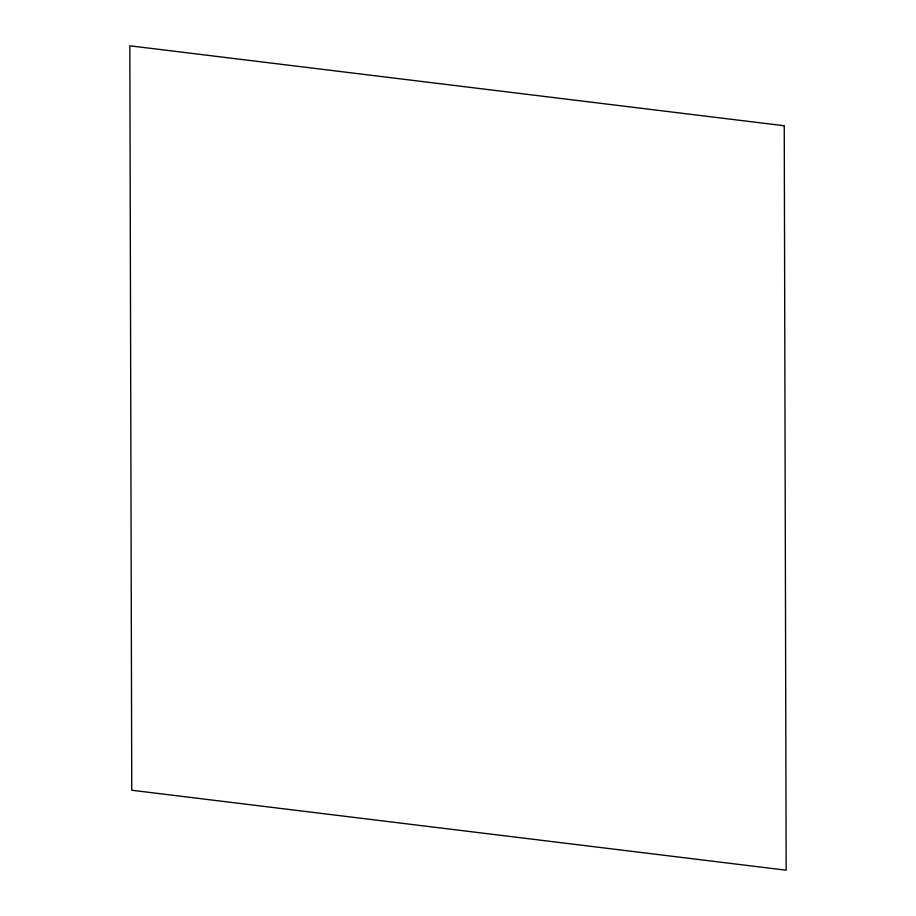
<?xml version="1.0" encoding="UTF-8"?>
<svg xmlns="http://www.w3.org/2000/svg" width="916" height="916" viewBox="0 0 916 916"><rect width="100%" height="100%" fill="white"/><g stroke="black" fill="none" stroke-linecap="round" stroke-linejoin="round"><path stroke-width="1.37" d="M784.245 125.755L129.832 45.8L131.755 790.245L786.168 870.2L784.245 125.755"/></g></svg>
